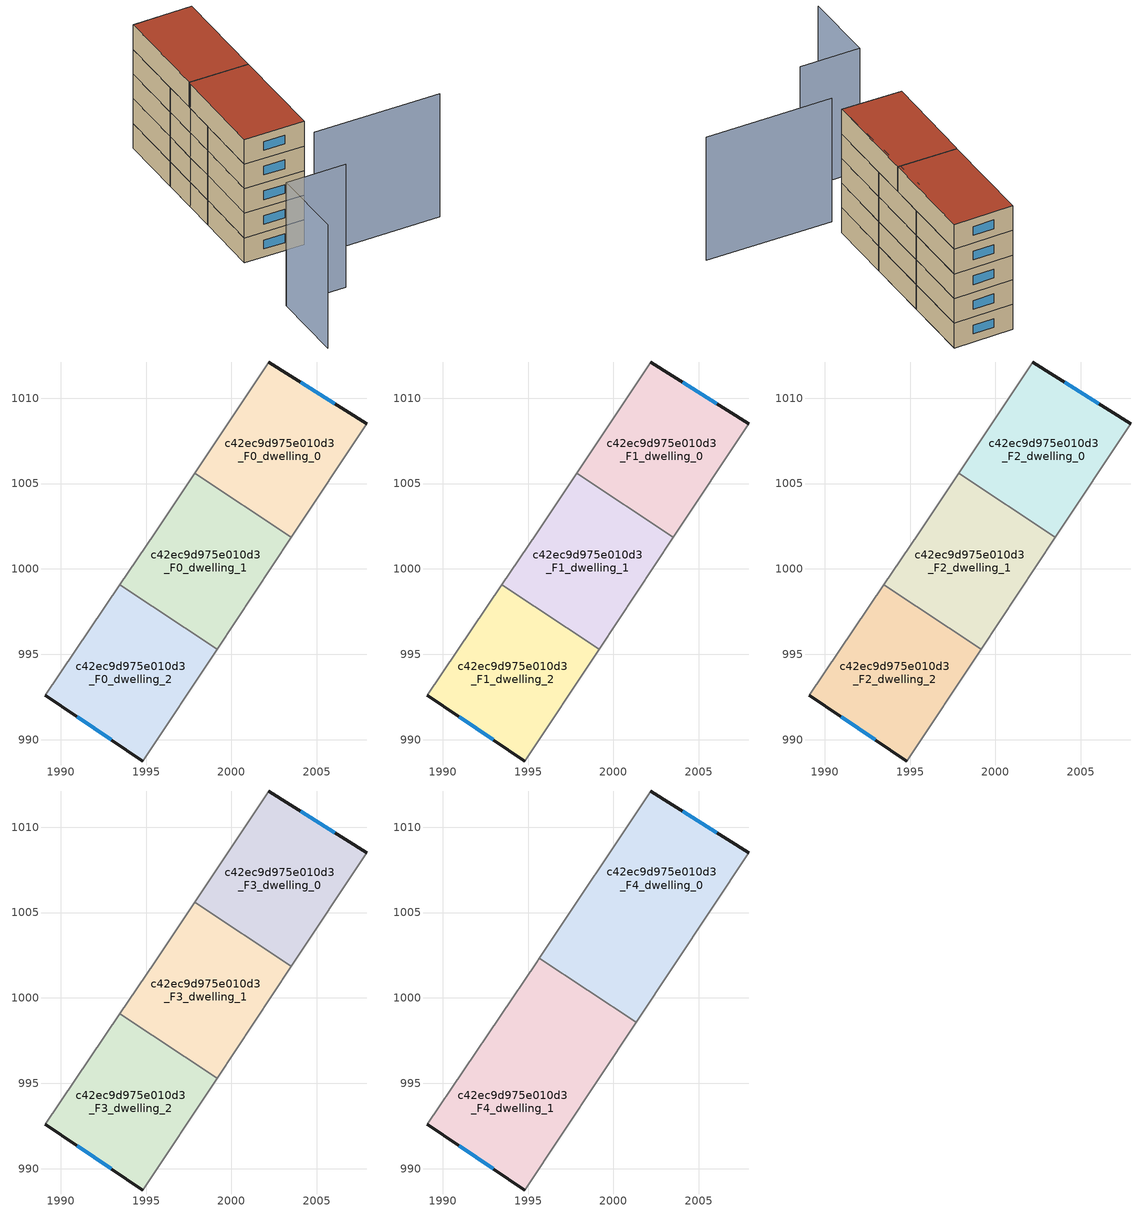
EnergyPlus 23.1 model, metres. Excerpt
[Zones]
c42ec9d975e010d3_F0_dwelling_0
 floor ground (EU_floor_Construction): 2007.93,1008.49 2003.52,1001.85 1997.84,1005.61 2002.18,1012.12 z0
 wall outside (EU_wall_Construction): 2007.93,1008.49 2002.18,1012.12 z0:3
 wall adiabatic (EU_wall_Construction): 2002.18,1012.12 1997.84,1005.61 / 2003.52,1001.85 2007.93,1008.49 z0:3
 wall to c42ec9d975e010d3_F0_dwelling_1 (EU_wall_Construction): 1997.84,1005.61 2003.52,1001.85 z0:3
 window (EU_Window_Construction): 2006.06,1009.67 2004.05,1010.94 z0.98:2.02
c42ec9d975e010d3_F0_dwelling_1
 floor ground (EU_floor_Construction): 2003.52,1001.85 1999.16,995.28 1993.46,999.07 1995.5,1002.09 1997.84,1005.61 z0
 wall adiabatic (EU_wall_Construction): 1997.84,1005.61 1995.5,1002.09 1993.46,999.07 / 1999.16,995.28 2003.52,1001.85 z0:3
 wall to c42ec9d975e010d3_F0_dwelling_2 (EU_wall_Construction): 1993.46,999.07 1999.16,995.28 z0:3
c42ec9d975e010d3_F0_dwelling_2
 floor ground (EU_floor_Construction): 1999.16,995.28 1994.82,988.75 1989.1,992.61 1993.46,999.07 z0
 wall outside (EU_wall_Construction): 1989.1,992.61 1994.82,988.75 z0:3
 wall adiabatic (EU_wall_Construction): 1994.82,988.75 1999.16,995.28 / 1993.46,999.07 1989.1,992.61 z0:3
 window (EU_Window_Construction): 1990.96,991.35 1992.96,990.01 z0.98:2.02
c42ec9d975e010d3_F1_dwelling_0
 floor to c42ec9d975e010d3_F0_dwelling_0 (EU_floor_Construction): 2007.93,1008.49 2003.52,1001.85 1997.84,1005.61 2002.18,1012.12 z3
 wall outside (EU_wall_Construction): 2007.93,1008.49 2002.18,1012.12 z3:6
 wall adiabatic (EU_wall_Construction): 2002.18,1012.12 1997.84,1005.61 / 2003.52,1001.85 2007.93,1008.49 z3:6
 wall to c42ec9d975e010d3_F1_dwelling_1 (EU_wall_Construction): 1997.84,1005.61 2003.52,1001.85 z3:6
 window (EU_Window_Construction): 2006.06,1009.67 2004.05,1010.94 z3.98:5.02
c42ec9d975e010d3_F1_dwelling_1
 floor to c42ec9d975e010d3_F0_dwelling_1 (EU_floor_Construction): 2003.52,1001.85 1999.16,995.28 1993.46,999.07 1995.5,1002.09 1997.84,1005.61 z3
 wall adiabatic (EU_wall_Construction): 1997.84,1005.61 1995.5,1002.09 1993.46,999.07 / 1999.16,995.28 2003.52,1001.85 z3:6
 wall to c42ec9d975e010d3_F1_dwelling_2 (EU_wall_Construction): 1993.46,999.07 1999.16,995.28 z3:6
c42ec9d975e010d3_F1_dwelling_2
 floor to c42ec9d975e010d3_F0_dwelling_2 (EU_floor_Construction): 1999.16,995.28 1994.82,988.75 1989.1,992.61 1993.46,999.07 z3
 wall outside (EU_wall_Construction): 1989.1,992.61 1994.82,988.75 z3:6
 wall adiabatic (EU_wall_Construction): 1994.82,988.75 1999.16,995.28 / 1993.46,999.07 1989.1,992.61 z3:6
 window (EU_Window_Construction): 1990.96,991.35 1992.96,990.01 z3.98:5.02
c42ec9d975e010d3_F2_dwelling_0
 floor to c42ec9d975e010d3_F1_dwelling_0 (EU_floor_Construction): 2007.93,1008.49 2003.52,1001.85 1997.84,1005.61 2002.18,1012.12 z6
 wall outside (EU_wall_Construction): 2007.93,1008.49 2002.18,1012.12 z6:9
 wall adiabatic (EU_wall_Construction): 2002.18,1012.12 1997.84,1005.61 / 2003.52,1001.85 2007.93,1008.49 z6:9
 wall to c42ec9d975e010d3_F2_dwelling_1 (EU_wall_Construction): 1997.84,1005.61 2003.52,1001.85 z6:9
 window (EU_Window_Construction): 2006.06,1009.67 2004.05,1010.94 z6.98:8.02
c42ec9d975e010d3_F2_dwelling_1
 floor to c42ec9d975e010d3_F1_dwelling_1 (EU_floor_Construction): 2003.52,1001.85 1999.16,995.28 1993.46,999.07 1995.5,1002.09 1997.84,1005.61 z6
 wall adiabatic (EU_wall_Construction): 1997.84,1005.61 1995.5,1002.09 1993.46,999.07 / 1999.16,995.28 2003.52,1001.85 z6:9
 wall to c42ec9d975e010d3_F2_dwelling_2 (EU_wall_Construction): 1993.46,999.07 1999.16,995.28 z6:9
c42ec9d975e010d3_F2_dwelling_2
 floor to c42ec9d975e010d3_F1_dwelling_2 (EU_floor_Construction): 1999.16,995.28 1994.82,988.75 1989.1,992.61 1993.46,999.07 z6
 wall outside (EU_wall_Construction): 1989.1,992.61 1994.82,988.75 z6:9
 wall adiabatic (EU_wall_Construction): 1994.82,988.75 1999.16,995.28 / 1993.46,999.07 1989.1,992.61 z6:9
 window (EU_Window_Construction): 1990.96,991.35 1992.96,990.01 z6.98:8.02
c42ec9d975e010d3_F3_dwelling_0
 floor to c42ec9d975e010d3_F2_dwelling_0 (EU_floor_Construction): 2007.93,1008.49 2003.52,1001.85 1997.84,1005.61 2002.18,1012.12 z9
 wall outside (EU_wall_Construction): 2007.93,1008.49 2002.18,1012.12 z9:12
 wall adiabatic (EU_wall_Construction): 2002.18,1012.12 1997.84,1005.61 / 2003.52,1001.85 2007.93,1008.49 z9:12
 wall to c42ec9d975e010d3_F3_dwelling_1 (EU_wall_Construction): 1997.84,1005.61 2003.52,1001.85 z9:12
 window (EU_Window_Construction): 2006.06,1009.67 2004.05,1010.94 z9.98:11.02
c42ec9d975e010d3_F3_dwelling_1
 floor to c42ec9d975e010d3_F2_dwelling_1 (EU_floor_Construction): 2003.52,1001.85 1999.16,995.28 1993.46,999.07 1995.5,1002.09 1997.84,1005.61 z9
 wall adiabatic (EU_wall_Construction): 1997.84,1005.61 1995.5,1002.09 1993.46,999.07 / 1999.16,995.28 2003.52,1001.85 z9:12
 wall to c42ec9d975e010d3_F3_dwelling_2 (EU_wall_Construction): 1993.46,999.07 1999.16,995.28 z9:12
c42ec9d975e010d3_F3_dwelling_2
 floor to c42ec9d975e010d3_F2_dwelling_2 (EU_floor_Construction): 1999.16,995.28 1994.82,988.75 1989.1,992.61 1993.46,999.07 z9
 wall outside (EU_wall_Construction): 1989.1,992.61 1994.82,988.75 z9:12
 wall adiabatic (EU_wall_Construction): 1994.82,988.75 1999.16,995.28 / 1993.46,999.07 1989.1,992.61 z9:12
 window (EU_Window_Construction): 1990.96,991.35 1992.96,990.01 z9.98:11.02
c42ec9d975e010d3_F4_dwelling_0
 floor to c42ec9d975e010d3_F3_dwelling_0 (EU_floor_Construction): 2007.93,1008.49 2003.52,1001.85 1997.85,1005.61 2002.18,1012.12 z12
 floor to c42ec9d975e010d3_F3_dwelling_1 (EU_floor_Construction): 2003.52,1001.85 2001.33,998.56 1995.66,1002.33 1997.85,1005.61 z12
 wall outside (EU_wall_Construction): 2007.93,1008.49 2002.18,1012.12 z12:15
 wall adiabatic (EU_wall_Construction): 2002.18,1012.12 1995.66,1002.33 / 2001.33,998.56 2007.93,1008.49 z12:15
 wall to c42ec9d975e010d3_F4_dwelling_1 (EU_wall_Construction): 1995.66,1002.33 2001.33,998.56 z12:15
 window (EU_Window_Construction): 2006.06,1009.67 2004.05,1010.94 z12.98:14.02
 roof outside (EU_roof_Construction): 2001.33,998.56 2007.93,1008.49 2002.18,1012.12 1995.66,1002.33 z15
c42ec9d975e010d3_F4_dwelling_1
 floor to c42ec9d975e010d3_F3_dwelling_1 (EU_floor_Construction): 2001.33,998.56 1999.16,995.28 1993.46,999.07 1995.5,1002.09 1995.66,1002.33 z12
 floor to c42ec9d975e010d3_F3_dwelling_2 (EU_floor_Construction): 1999.16,995.28 1994.82,988.75 1989.1,992.61 1993.46,999.07 z12
 wall outside (EU_wall_Construction): 1989.1,992.61 1994.82,988.75 z12:15
 wall adiabatic (EU_wall_Construction): 1995.66,1002.33 1995.5,1002.09 1989.1,992.61 / 1994.82,988.75 2001.33,998.56 z12:15
 window (EU_Window_Construction): 1990.96,991.35 1992.96,990.01 z12.98:14.02
 roof outside (EU_roof_Construction): 1994.82,988.75 2001.33,998.56 1995.66,1002.33 1995.5,1002.09 1989.1,992.61 z15
shading: 1993.54,986.97 2005.6,978.99 / 1979.42,978.01 1984.17,985.27 / 1984.17,985.27 1989.92,981.5 / 1994.82,988.75 2007.46,1008.78 z0:15
[Building]
EU S2 Campaign: North Axis=0; Terrain=City; Solar Distribution=FullExterior
[Site:Location]
Bologna: Latitude=44.5; Longitude=11.25; Time Zone=1; Elevation=37
[SizingPeriod:WeatherFileDays]
AnnualSizingPeriod: Begin Month=1; Begin Day of Month=1; End Month=12; End Day of Month=31; Day of Week for Start Day=Monday; Use Weather File Daylight Saving Period=No; Use Weather File Rain and Snow Indicators=No
[MATERIAL]
EU_InternalMass_Material: Roughness=MediumRough; Thickness=0.1; Conductivity=1; Density=1800; Specific Heat=900; Thermal Absorptance=0.9; Solar Absorptance=0.7; Visible Absorptance=0.7
[MATERIAL:NOMASS] Roughness=MediumRough; Thermal Absorptance=0.9; Solar Absorptance=0.7; Visible Absorptance=0.7
Name | Thermal Resistance
EU_wall_NoMass | 0.905828
EU_roof_NoMass | 0.37593
EU_floor_NoMass | 0.67114
[WINDOWMATERIAL:SIMPLEGLAZINGSYSTEM]
EU_Window_SimpleGlazing: UFactor=4.52486; Solar Heat Gain Coefficient=0.85; Visible Transmittance=0.85
[CONSTRUCTION]
EU_wall_Construction: EU_wall_NoMass
EU_roof_Construction: EU_roof_NoMass
EU_floor_Construction: EU_floor_NoMass
EU_Window_Construction: EU_Window_SimpleGlazing
EU_InternalMass_Construction: EU_InternalMass_Material
[ZONE] Type=1; Multiplier=1; Ceiling Height=autocalculate; Floor Area=autocalculate; Part of Total Floor Area=Yes
Name | Volume
c42ec9d975e010d3_F0_dwelling_0; c42ec9d975e010d3_F1_dwelling_0; c42ec9d975e010d3_F2_dwelling_0; c42ec9d975e010d3_F3_dwelling_0 | 161.146
c42ec9d975e010d3_F4_dwelling_0 | 241.717
c42ec9d975e010d3_F0_dwelling_1 | 161.141
c42ec9d975e010d3_F1_dwelling_1; c42ec9d975e010d3_F2_dwelling_1; c42ec9d975e010d3_F3_dwelling_1 | 161.142
c42ec9d975e010d3_F4_dwelling_1 | 241.715
c42ec9d975e010d3_F0_dwelling_2 | 161.164
c42ec9d975e010d3_F1_dwelling_2; c42ec9d975e010d3_F2_dwelling_2; c42ec9d975e010d3_F3_dwelling_2 | 161.165
[INTERNALMASS] Construction=EU_InternalMass_Construction
Name | Zone or ZoneList | Surface Area
c42ec9d975e010d3_F0_dwelling_0_EU_InternalMass | c42ec9d975e010d3_F0_dwelling_0 | 53.7154
c42ec9d975e010d3_F0_dwelling_1_EU_InternalMass | c42ec9d975e010d3_F0_dwelling_1 | 53.7137
c42ec9d975e010d3_F0_dwelling_2_EU_InternalMass | c42ec9d975e010d3_F0_dwelling_2 | 53.7216
c42ec9d975e010d3_F1_dwelling_0_EU_InternalMass | c42ec9d975e010d3_F1_dwelling_0 | 53.7154
c42ec9d975e010d3_F1_dwelling_1_EU_InternalMass | c42ec9d975e010d3_F1_dwelling_1 | 53.7137
c42ec9d975e010d3_F1_dwelling_2_EU_InternalMass | c42ec9d975e010d3_F1_dwelling_2 | 53.7216
c42ec9d975e010d3_F2_dwelling_0_EU_InternalMass | c42ec9d975e010d3_F2_dwelling_0 | 53.7154
c42ec9d975e010d3_F2_dwelling_1_EU_InternalMass | c42ec9d975e010d3_F2_dwelling_1 | 53.7137
c42ec9d975e010d3_F2_dwelling_2_EU_InternalMass | c42ec9d975e010d3_F2_dwelling_2 | 53.7216
c42ec9d975e010d3_F3_dwelling_0_EU_InternalMass | c42ec9d975e010d3_F3_dwelling_0 | 53.7154
c42ec9d975e010d3_F3_dwelling_1_EU_InternalMass | c42ec9d975e010d3_F3_dwelling_1 | 53.7137
c42ec9d975e010d3_F3_dwelling_2_EU_InternalMass | c42ec9d975e010d3_F3_dwelling_2 | 53.7216
c42ec9d975e010d3_F4_dwelling_0_EU_InternalMass | c42ec9d975e010d3_F4_dwelling_0 | 80.5725
c42ec9d975e010d3_F4_dwelling_1_EU_InternalMass | c42ec9d975e010d3_F4_dwelling_1 | 80.5719
[OTHEREQUIPMENT] Fuel Type=Electricity; Design Level Calculation Method=Watts/Area; Power per Zone Floor Area=1; Fraction Latent=0; Fraction Radiant=0; Fraction Lost=0; Carbon Dioxide Generation Rate=0; EndUse Subcategory=EU_Step8_InternalGains
Name | Zone or ZoneList or Space or SpaceList | Schedule
EU_Step8_InternalGain_c42ec9d975e010d3_F0_dwelling_0_f000 | c42ec9d975e010d3_F0_dwelling_0 | EU_Step8_GainSchedule_c42ec9d975e010d3_F0_dwelling_0_f000
EU_Step8_InternalGain_c42ec9d975e010d3_F0_dwelling_1_f000 | c42ec9d975e010d3_F0_dwelling_1 | EU_Step8_GainSchedule_c42ec9d975e010d3_F0_dwelling_1_f000
EU_Step8_InternalGain_c42ec9d975e010d3_F0_dwelling_2_f000 | c42ec9d975e010d3_F0_dwelling_2 | EU_Step8_GainSchedule_c42ec9d975e010d3_F0_dwelling_2_f000
EU_Step8_InternalGain_c42ec9d975e010d3_F1_dwelling_0_f000 | c42ec9d975e010d3_F1_dwelling_0 | EU_Step8_GainSchedule_c42ec9d975e010d3_F1_dwelling_0_f000
EU_Step8_InternalGain_c42ec9d975e010d3_F1_dwelling_1_f000 | c42ec9d975e010d3_F1_dwelling_1 | EU_Step8_GainSchedule_c42ec9d975e010d3_F1_dwelling_1_f000
EU_Step8_InternalGain_c42ec9d975e010d3_F1_dwelling_2_f000 | c42ec9d975e010d3_F1_dwelling_2 | EU_Step8_GainSchedule_c42ec9d975e010d3_F1_dwelling_2_f000
EU_Step8_InternalGain_c42ec9d975e010d3_F2_dwelling_0_f000 | c42ec9d975e010d3_F2_dwelling_0 | EU_Step8_GainSchedule_c42ec9d975e010d3_F2_dwelling_0_f000
EU_Step8_InternalGain_c42ec9d975e010d3_F2_dwelling_1_f000 | c42ec9d975e010d3_F2_dwelling_1 | EU_Step8_GainSchedule_c42ec9d975e010d3_F2_dwelling_1_f000
EU_Step8_InternalGain_c42ec9d975e010d3_F2_dwelling_2_f000 | c42ec9d975e010d3_F2_dwelling_2 | EU_Step8_GainSchedule_c42ec9d975e010d3_F2_dwelling_2_f000
EU_Step8_InternalGain_c42ec9d975e010d3_F3_dwelling_0_f000 | c42ec9d975e010d3_F3_dwelling_0 | EU_Step8_GainSchedule_c42ec9d975e010d3_F3_dwelling_0_f000
EU_Step8_InternalGain_c42ec9d975e010d3_F3_dwelling_1_f000 | c42ec9d975e010d3_F3_dwelling_1 | EU_Step8_GainSchedule_c42ec9d975e010d3_F3_dwelling_1_f000
EU_Step8_InternalGain_c42ec9d975e010d3_F3_dwelling_2_f000 | c42ec9d975e010d3_F3_dwelling_2 | EU_Step8_GainSchedule_c42ec9d975e010d3_F3_dwelling_2_f000
EU_Step8_InternalGain_c42ec9d975e010d3_F4_dwelling_0_f000 | c42ec9d975e010d3_F4_dwelling_0 | EU_Step8_GainSchedule_c42ec9d975e010d3_F4_dwelling_0_f000
EU_Step8_InternalGain_c42ec9d975e010d3_F4_dwelling_1_f000 | c42ec9d975e010d3_F4_dwelling_1 | EU_Step8_GainSchedule_c42ec9d975e010d3_F4_dwelling_1_f000
[ZONEVENTILATION:DESIGNFLOWRATE] Schedule=EU_AlwaysOn; Design Flow Rate Calculation Method=AirChanges/Hour; Air Changes per Hour=0.73129; Ventilation Type=Natural; Fan Pressure Rise=0; Fan Total Efficiency=1; Constant Term Coefficient=1; Temperature Term Coefficient=0; Velocity Term Coefficient=0; Velocity Squared Term Coefficient=0; Minimum Indoor Temperature=-100; Maximum Indoor Temperature=100; Delta Temperature=-100; Minimum Outdoor Temperature=-100; Maximum Outdoor Temperature=100; Maximum Wind Speed=40
Name | Zone or ZoneList or Space or SpaceList
EU_ConstantAir_c42ec9d975e010d3_F0_dwelling_0 | c42ec9d975e010d3_F0_dwelling_0
EU_ConstantAir_c42ec9d975e010d3_F0_dwelling_1 | c42ec9d975e010d3_F0_dwelling_1
EU_ConstantAir_c42ec9d975e010d3_F0_dwelling_2 | c42ec9d975e010d3_F0_dwelling_2
EU_ConstantAir_c42ec9d975e010d3_F1_dwelling_0 | c42ec9d975e010d3_F1_dwelling_0
EU_ConstantAir_c42ec9d975e010d3_F1_dwelling_1 | c42ec9d975e010d3_F1_dwelling_1
EU_ConstantAir_c42ec9d975e010d3_F1_dwelling_2 | c42ec9d975e010d3_F1_dwelling_2
EU_ConstantAir_c42ec9d975e010d3_F2_dwelling_0 | c42ec9d975e010d3_F2_dwelling_0
EU_ConstantAir_c42ec9d975e010d3_F2_dwelling_1 | c42ec9d975e010d3_F2_dwelling_1
EU_ConstantAir_c42ec9d975e010d3_F2_dwelling_2 | c42ec9d975e010d3_F2_dwelling_2
EU_ConstantAir_c42ec9d975e010d3_F3_dwelling_0 | c42ec9d975e010d3_F3_dwelling_0
EU_ConstantAir_c42ec9d975e010d3_F3_dwelling_1 | c42ec9d975e010d3_F3_dwelling_1
EU_ConstantAir_c42ec9d975e010d3_F3_dwelling_2 | c42ec9d975e010d3_F3_dwelling_2
EU_ConstantAir_c42ec9d975e010d3_F4_dwelling_0 | c42ec9d975e010d3_F4_dwelling_0
EU_ConstantAir_c42ec9d975e010d3_F4_dwelling_1 | c42ec9d975e010d3_F4_dwelling_1
[HVACTEMPLATE:THERMOSTAT] Constant Heating Setpoint=20; Constant Cooling Setpoint=50
EU_HeatOnly_c42ec9d975e010d3_F0_dwelling_0; EU_HeatOnly_c42ec9d975e010d3_F0_dwelling_1; EU_HeatOnly_c42ec9d975e010d3_F0_dwelling_2; EU_HeatOnly_c42ec9d975e010d3_F1_dwelling_0; EU_HeatOnly_c42ec9d975e010d3_F1_dwelling_1; EU_HeatOnly_c42ec9d975e010d3_F1_dwelling_2; EU_HeatOnly_c42ec9d975e010d3_F2_dwelling_0; EU_HeatOnly_c42ec9d975e010d3_F2_dwelling_1; EU_HeatOnly_c42ec9d975e010d3_F2_dwelling_2; EU_HeatOnly_c42ec9d975e010d3_F3_dwelling_0; EU_HeatOnly_c42ec9d975e010d3_F3_dwelling_1; EU_HeatOnly_c42ec9d975e010d3_F3_dwelling_2; EU_HeatOnly_c42ec9d975e010d3_F4_dwelling_0; EU_HeatOnly_c42ec9d975e010d3_F4_dwelling_1
[HVACTEMPLATE:ZONE:IDEALLOADSAIRSYSTEM] System Availability Schedule=EU_AlwaysOn; Maximum Heating Supply Air Temperature=50; Minimum Cooling Supply Air Temperature=13; Maximum Heating Supply Air Humidity Ratio=0.0156; Minimum Cooling Supply Air Humidity Ratio=0.0077; Heating Limit=NoLimit; Cooling Limit=NoLimit; Heating Availability Schedule=EU_AlwaysOn; Cooling Availability Schedule=EU_CoolingOff; Dehumidification Control Type=ConstantSensibleHeatRatio; Cooling Sensible Heat Ratio=0.7; Dehumidification Setpoint=60; Humidification Control Type=None; Humidification Setpoint=30; Outdoor Air Method=None; Outdoor Air Flow Rate per Person=0.00944; Outdoor Air Flow Rate per Zone Floor Area=0; Outdoor Air Flow Rate per Zone=0; Demand Controlled Ventilation Type=None; Outdoor Air Economizer Type=NoEconomizer; Heat Recovery Type=None; Sensible Heat Recovery Effectiveness=0.7; Latent Heat Recovery Effectiveness=0.65
Name | Template Thermostat
c42ec9d975e010d3_F0_dwelling_0 | EU_HeatOnly_c42ec9d975e010d3_F0_dwelling_0
c42ec9d975e010d3_F0_dwelling_1 | EU_HeatOnly_c42ec9d975e010d3_F0_dwelling_1
c42ec9d975e010d3_F0_dwelling_2 | EU_HeatOnly_c42ec9d975e010d3_F0_dwelling_2
c42ec9d975e010d3_F1_dwelling_0 | EU_HeatOnly_c42ec9d975e010d3_F1_dwelling_0
c42ec9d975e010d3_F1_dwelling_1 | EU_HeatOnly_c42ec9d975e010d3_F1_dwelling_1
c42ec9d975e010d3_F1_dwelling_2 | EU_HeatOnly_c42ec9d975e010d3_F1_dwelling_2
c42ec9d975e010d3_F2_dwelling_0 | EU_HeatOnly_c42ec9d975e010d3_F2_dwelling_0
c42ec9d975e010d3_F2_dwelling_1 | EU_HeatOnly_c42ec9d975e010d3_F2_dwelling_1
c42ec9d975e010d3_F2_dwelling_2 | EU_HeatOnly_c42ec9d975e010d3_F2_dwelling_2
c42ec9d975e010d3_F3_dwelling_0 | EU_HeatOnly_c42ec9d975e010d3_F3_dwelling_0
c42ec9d975e010d3_F3_dwelling_1 | EU_HeatOnly_c42ec9d975e010d3_F3_dwelling_1
c42ec9d975e010d3_F3_dwelling_2 | EU_HeatOnly_c42ec9d975e010d3_F3_dwelling_2
c42ec9d975e010d3_F4_dwelling_0 | EU_HeatOnly_c42ec9d975e010d3_F4_dwelling_0
c42ec9d975e010d3_F4_dwelling_1 | EU_HeatOnly_c42ec9d975e010d3_F4_dwelling_1
[SIZING:ZONE] Zone Cooling Design Supply Air Temperature Input Method=SupplyAirTemperature; Zone Cooling Design Supply Air Temperature=13; Zone Heating Design Supply Air Temperature Input Method=SupplyAirTemperature; Zone Heating Design Supply Air Temperature=50; Zone Cooling Design Supply Air Humidity Ratio=0.008; Zone Heating Design Supply Air Humidity Ratio=0.008; Cooling Design Air Flow Method=DesignDay; Cooling Design Air Flow Rate=0; Cooling Minimum Air Flow per Zone Floor Area=0.000762; Cooling Minimum Air Flow=0; Cooling Minimum Air Flow Fraction=0.2; Heating Design Air Flow Method=DesignDay; Heating Design Air Flow Rate=0; Heating Maximum Air Flow per Zone Floor Area=0.002032; Heating Maximum Air Flow=0.141576; Heating Maximum Air Flow Fraction=0.3; Account for Dedicated Outdoor Air System=No; Dedicated Outdoor Air System Control Strategy=NeutralSupplyAir; Dedicated Outdoor Air Low Setpoint Temperature for Design=autosize; Dedicated Outdoor Air High Setpoint Temperature for Design=autosize; Zone Load Sizing Method=Sensible Load Only No Latent Load; Zone Latent Cooling Design Supply Air Humidity Ratio Input Method=HumidityRatioDifference; Zone Cooling Design Supply Air Humidity Ratio Difference=0.005; Zone Latent Heating Design Supply Air Humidity Ratio Input Method=HumidityRatioDifference; Zone Humidification Design Supply Air Humidity Ratio Difference=0.005
c42ec9d975e010d3_F0_dwelling_0; c42ec9d975e010d3_F0_dwelling_1; c42ec9d975e010d3_F0_dwelling_2; c42ec9d975e010d3_F1_dwelling_0; c42ec9d975e010d3_F1_dwelling_1; c42ec9d975e010d3_F1_dwelling_2; c42ec9d975e010d3_F2_dwelling_0; c42ec9d975e010d3_F2_dwelling_1; c42ec9d975e010d3_F2_dwelling_2; c42ec9d975e010d3_F3_dwelling_0; c42ec9d975e010d3_F3_dwelling_1; c42ec9d975e010d3_F3_dwelling_2; c42ec9d975e010d3_F4_dwelling_0; c42ec9d975e010d3_F4_dwelling_1
[SCHEDULE:CONSTANT]
Name | Hourly Value
EU_AlwaysOn | 1
EU_CoolingOff | 0
[SCHEDULE:FILE] Column Number=1; Rows to Skip at Top=0; Number of Hours of Data=8760; Column Separator=Comma; Interpolate to Timestep=No; Minutes per Item=60; Adjust Schedule for Daylight Savings=Yes
Name | File
EU_Step8_GainSchedule_c42ec9d975e010d3_F0_dwelling_0_f000 | ../../schedules/c42ec9d975e010d3/c42ec9d975e010d3_F0_dwelling_0_f000_gain.csv
EU_Step8_GainSchedule_c42ec9d975e010d3_F0_dwelling_1_f000 | ../../schedules/c42ec9d975e010d3/c42ec9d975e010d3_F0_dwelling_1_f000_gain.csv
EU_Step8_GainSchedule_c42ec9d975e010d3_F0_dwelling_2_f000 | ../../schedules/c42ec9d975e010d3/c42ec9d975e010d3_F0_dwelling_2_f000_gain.csv
EU_Step8_GainSchedule_c42ec9d975e010d3_F1_dwelling_0_f000 | ../../schedules/c42ec9d975e010d3/c42ec9d975e010d3_F1_dwelling_0_f000_gain.csv
EU_Step8_GainSchedule_c42ec9d975e010d3_F1_dwelling_1_f000 | ../../schedules/c42ec9d975e010d3/c42ec9d975e010d3_F1_dwelling_1_f000_gain.csv
EU_Step8_GainSchedule_c42ec9d975e010d3_F1_dwelling_2_f000 | ../../schedules/c42ec9d975e010d3/c42ec9d975e010d3_F1_dwelling_2_f000_gain.csv
EU_Step8_GainSchedule_c42ec9d975e010d3_F2_dwelling_0_f000 | ../../schedules/c42ec9d975e010d3/c42ec9d975e010d3_F2_dwelling_0_f000_gain.csv
EU_Step8_GainSchedule_c42ec9d975e010d3_F2_dwelling_1_f000 | ../../schedules/c42ec9d975e010d3/c42ec9d975e010d3_F2_dwelling_1_f000_gain.csv
EU_Step8_GainSchedule_c42ec9d975e010d3_F2_dwelling_2_f000 | ../../schedules/c42ec9d975e010d3/c42ec9d975e010d3_F2_dwelling_2_f000_gain.csv
EU_Step8_GainSchedule_c42ec9d975e010d3_F3_dwelling_0_f000 | ../../schedules/c42ec9d975e010d3/c42ec9d975e010d3_F3_dwelling_0_f000_gain.csv
EU_Step8_GainSchedule_c42ec9d975e010d3_F3_dwelling_1_f000 | ../../schedules/c42ec9d975e010d3/c42ec9d975e010d3_F3_dwelling_1_f000_gain.csv
EU_Step8_GainSchedule_c42ec9d975e010d3_F3_dwelling_2_f000 | ../../schedules/c42ec9d975e010d3/c42ec9d975e010d3_F3_dwelling_2_f000_gain.csv
EU_Step8_GainSchedule_c42ec9d975e010d3_F4_dwelling_0_f000 | ../../schedules/c42ec9d975e010d3/c42ec9d975e010d3_F4_dwelling_0_f000_gain.csv
EU_Step8_GainSchedule_c42ec9d975e010d3_F4_dwelling_1_f000 | ../../schedules/c42ec9d975e010d3/c42ec9d975e010d3_F4_dwelling_1_f000_gain.csv
